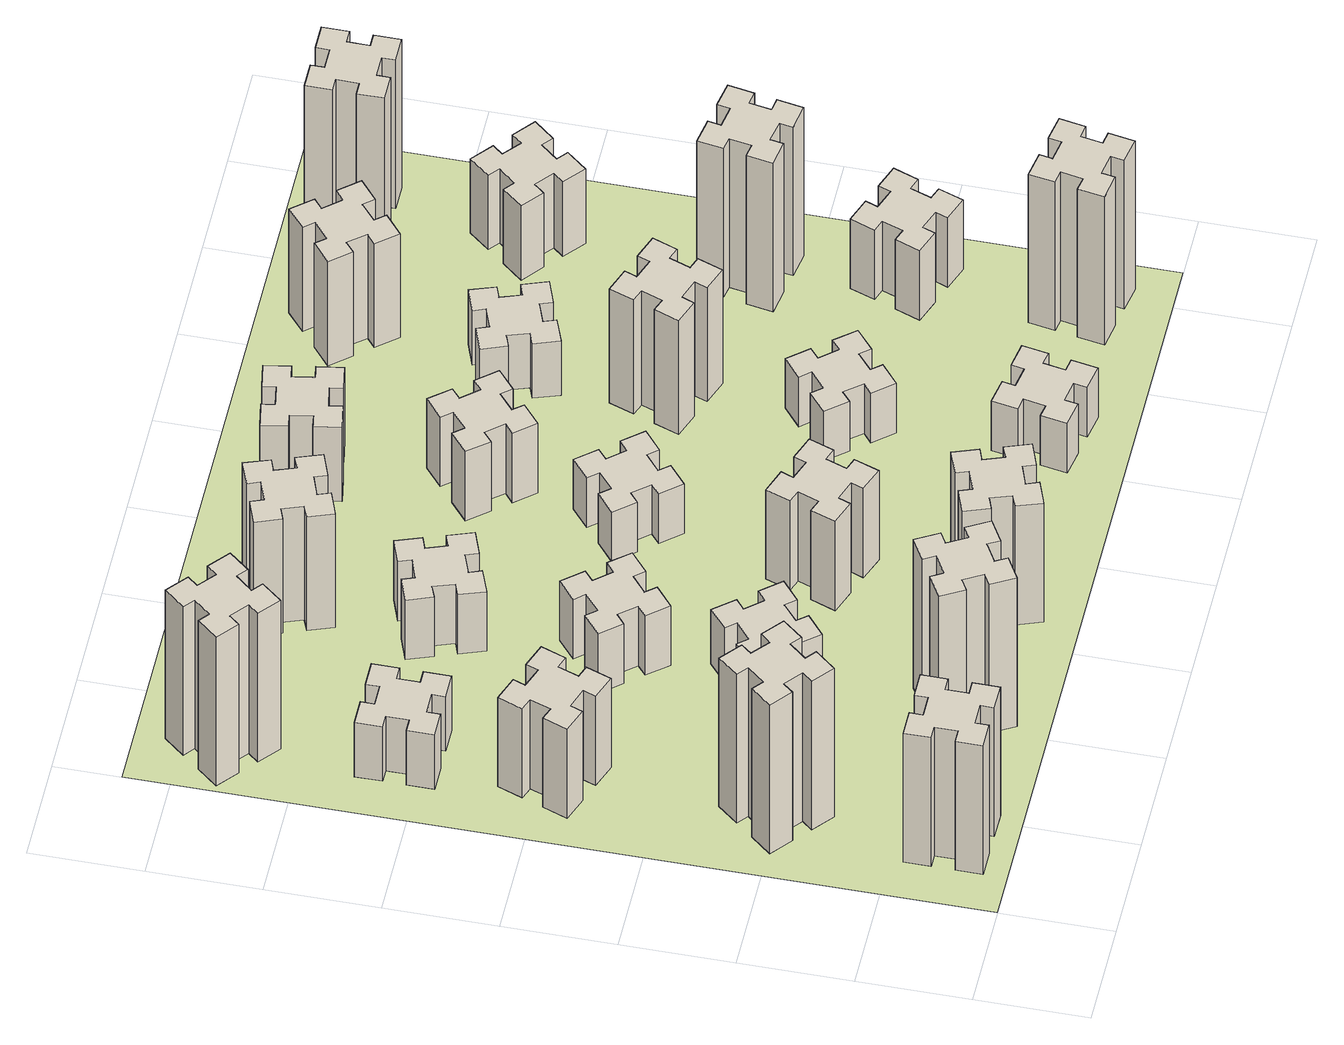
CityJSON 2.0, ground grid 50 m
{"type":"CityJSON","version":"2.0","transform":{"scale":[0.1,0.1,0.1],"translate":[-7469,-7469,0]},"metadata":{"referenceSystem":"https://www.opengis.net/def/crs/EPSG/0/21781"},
"CityObjects":{
"building1":{"type":"Building","attributes":{"class":"1000","function":"1000","usage":"1000","yearOfConstruction":2016,"roofType":"1000","measuredHeight":78,"storeysAboveGround":30,"storeysBelowGround":0},"geometry":[{"type":"Solid","lod":"1","boundaries":[[[[0,1,2,3,4,5,6,7,8,9,10,11,12,13,14,15,16,17,18,19]],[[17,16,20,21]],[[16,15,22,20]],[[15,14,23,22]],[[14,13,24,23]],[[13,12,25,24]],[[12,11,26,25]],[[11,10,27,26]],[[10,9,28,27]],[[9,8,29,28]],[[8,7,30,29]],[[7,6,31,30]],[[6,5,32,31]],[[5,4,33,32]],[[4,3,34,33]],[[3,2,35,34]],[[2,1,36,35]],[[1,0,37,36]],[[0,19,38,37]],[[19,18,39,38]],[[18,17,21,39]],[[24,25,26,27,28,29,30,31,32,33,34,35,36,37,38,39,21,20,22,23]]]]}]},
"building2":{"type":"Building","attributes":{"class":"1000","function":"1000","usage":"1000","yearOfConstruction":2016,"roofType":"1000","measuredHeight":90,"storeysAboveGround":30,"storeysBelowGround":0},"geometry":[{"type":"Solid","lod":"1","boundaries":[[[[40,41,42,43,44,45,46,47,48,49,50,51,52,53,54,55,56,57,58,59]],[[57,56,60,61]],[[56,55,62,60]],[[55,54,63,62]],[[54,53,64,63]],[[53,52,65,64]],[[52,51,66,65]],[[51,50,67,66]],[[50,49,68,67]],[[49,48,69,68]],[[48,47,70,69]],[[47,46,71,70]],[[46,45,72,71]],[[45,44,73,72]],[[44,43,74,73]],[[43,42,75,74]],[[42,41,76,75]],[[41,40,77,76]],[[40,59,78,77]],[[59,58,79,78]],[[58,57,61,79]],[[64,65,66,67,68,69,70,71,72,73,74,75,76,77,78,79,61,60,62,63]]]]}]},
"building3":{"type":"Building","attributes":{"class":"1000","function":"1000","usage":"1000","yearOfConstruction":2016,"roofType":"1000","measuredHeight":54,"storeysAboveGround":30,"storeysBelowGround":0},"geometry":[{"type":"Solid","lod":"1","boundaries":[[[[80,81,82,83,84,85,86,87,88,89,90,91,92,93,94,95,96,97,98,99]],[[97,96,100,101]],[[96,95,102,100]],[[95,94,103,102]],[[94,93,104,103]],[[93,92,105,104]],[[92,91,106,105]],[[91,90,107,106]],[[90,89,108,107]],[[89,88,109,108]],[[88,87,110,109]],[[87,86,111,110]],[[86,85,112,111]],[[85,84,113,112]],[[84,83,114,113]],[[83,82,115,114]],[[82,81,116,115]],[[81,80,117,116]],[[80,99,118,117]],[[99,98,119,118]],[[98,97,101,119]],[[104,105,106,107,108,109,110,111,112,113,114,115,116,117,118,119,101,100,102,103]]]]}]},
"building4":{"type":"Building","attributes":{"class":"1000","function":"1000","usage":"1000","yearOfConstruction":2016,"roofType":"1000","measuredHeight":33,"storeysAboveGround":30,"storeysBelowGround":0},"geometry":[{"type":"Solid","lod":"1","boundaries":[[[[120,121,122,123,124,125,126,127,128,129,130,131,132,133,134,135,136,137,138,139]],[[137,136,140,141]],[[136,135,142,140]],[[135,134,143,142]],[[134,133,144,143]],[[133,132,145,144]],[[132,131,146,145]],[[131,130,147,146]],[[130,129,148,147]],[[129,128,149,148]],[[128,127,150,149]],[[127,126,151,150]],[[126,125,152,151]],[[125,124,153,152]],[[124,123,154,153]],[[123,122,155,154]],[[122,121,156,155]],[[121,120,157,156]],[[120,139,158,157]],[[139,138,159,158]],[[138,137,141,159]],[[144,145,146,147,148,149,150,151,152,153,154,155,156,157,158,159,141,140,142,143]]]]}]},
"building5":{"type":"Building","attributes":{"class":"1000","function":"1000","usage":"1000","yearOfConstruction":2016,"roofType":"1000","measuredHeight":90,"storeysAboveGround":30,"storeysBelowGround":0},"geometry":[{"type":"Solid","lod":"1","boundaries":[[[[160,161,162,163,164,165,166,167,168,169,170,171,172,173,174,175,176,177,178,179]],[[177,176,180,181]],[[176,175,182,180]],[[175,174,183,182]],[[174,173,184,183]],[[173,172,185,184]],[[172,171,186,185]],[[171,170,187,186]],[[170,169,188,187]],[[169,168,189,188]],[[168,167,190,189]],[[167,166,191,190]],[[166,165,192,191]],[[165,164,193,192]],[[164,163,194,193]],[[163,162,195,194]],[[162,161,196,195]],[[161,160,197,196]],[[160,179,198,197]],[[179,178,199,198]],[[178,177,181,199]],[[184,185,186,187,188,189,190,191,192,193,194,195,196,197,198,199,181,180,182,183]]]]}]},
"building6":{"type":"Building","attributes":{"class":"1000","function":"1000","usage":"1000","yearOfConstruction":2016,"roofType":"1000","measuredHeight":90,"storeysAboveGround":30,"storeysBelowGround":0},"geometry":[{"type":"Solid","lod":"1","boundaries":[[[[200,201,202,203,204,205,206,207,208,209,210,211,212,213,214,215,216,217,218,219]],[[217,216,220,221]],[[216,215,222,220]],[[215,214,223,222]],[[214,213,224,223]],[[213,212,225,224]],[[212,211,226,225]],[[211,210,227,226]],[[210,209,228,227]],[[209,208,229,228]],[[208,207,230,229]],[[207,206,231,230]],[[206,205,232,231]],[[205,204,233,232]],[[204,203,234,233]],[[203,202,235,234]],[[202,201,236,235]],[[201,200,237,236]],[[200,219,238,237]],[[219,218,239,238]],[[218,217,221,239]],[[224,225,226,227,228,229,230,231,232,233,234,235,236,237,238,239,221,220,222,223]]]]}]},
"building7":{"type":"Building","attributes":{"class":"1000","function":"1000","usage":"1000","yearOfConstruction":2016,"roofType":"1000","measuredHeight":33,"storeysAboveGround":30,"storeysBelowGround":0},"geometry":[{"type":"Solid","lod":"1","boundaries":[[[[240,241,242,243,244,245,246,247,248,249,250,251,252,253,254,255,256,257,258,259]],[[257,256,260,261]],[[256,255,262,260]],[[255,254,263,262]],[[254,253,264,263]],[[253,252,265,264]],[[252,251,266,265]],[[251,250,267,266]],[[250,249,268,267]],[[249,248,269,268]],[[248,247,270,269]],[[247,246,271,270]],[[246,245,272,271]],[[245,244,273,272]],[[244,243,274,273]],[[243,242,275,274]],[[242,241,276,275]],[[241,240,277,276]],[[240,259,278,277]],[[259,258,279,278]],[[258,257,261,279]],[[264,265,266,267,268,269,270,271,272,273,274,275,276,277,278,279,261,260,262,263]]]]}]},
"building8":{"type":"Building","attributes":{"class":"1000","function":"1000","usage":"1000","yearOfConstruction":2016,"roofType":"1000","measuredHeight":36,"storeysAboveGround":30,"storeysBelowGround":0},"geometry":[{"type":"Solid","lod":"1","boundaries":[[[[280,281,282,283,284,285,286,287,288,289,290,291,292,293,294,295,296,297,298,299]],[[297,296,300,301]],[[296,295,302,300]],[[295,294,303,302]],[[294,293,304,303]],[[293,292,305,304]],[[292,291,306,305]],[[291,290,307,306]],[[290,289,308,307]],[[289,288,309,308]],[[288,287,310,309]],[[287,286,311,310]],[[286,285,312,311]],[[285,284,313,312]],[[284,283,314,313]],[[283,282,315,314]],[[282,281,316,315]],[[281,280,317,316]],[[280,299,318,317]],[[299,298,319,318]],[[298,297,301,319]],[[304,305,306,307,308,309,310,311,312,313,314,315,316,317,318,319,301,300,302,303]]]]}]},
"building9":{"type":"Building","attributes":{"class":"1000","function":"1000","usage":"1000","yearOfConstruction":2016,"roofType":"1000","measuredHeight":72,"storeysAboveGround":30,"storeysBelowGround":0},"geometry":[{"type":"Solid","lod":"1","boundaries":[[[[320,321,322,323,324,325,326,327,328,329,330,331,332,333,334,335,336,337,338,339]],[[337,336,340,341]],[[336,335,342,340]],[[335,334,343,342]],[[334,333,344,343]],[[333,332,345,344]],[[332,331,346,345]],[[331,330,347,346]],[[330,329,348,347]],[[329,328,349,348]],[[328,327,350,349]],[[327,326,351,350]],[[326,325,352,351]],[[325,324,353,352]],[[324,323,354,353]],[[323,322,355,354]],[[322,321,356,355]],[[321,320,357,356]],[[320,339,358,357]],[[339,338,359,358]],[[338,337,341,359]],[[344,345,346,347,348,349,350,351,352,353,354,355,356,357,358,359,341,340,342,343]]]]}]},
"building10":{"type":"Building","attributes":{"class":"1000","function":"1000","usage":"1000","yearOfConstruction":2016,"roofType":"1000","measuredHeight":36,"storeysAboveGround":30,"storeysBelowGround":0},"geometry":[{"type":"Solid","lod":"1","boundaries":[[[[360,361,362,363,364,365,366,367,368,369,370,371,372,373,374,375,376,377,378,379]],[[377,376,380,381]],[[376,375,382,380]],[[375,374,383,382]],[[374,373,384,383]],[[373,372,385,384]],[[372,371,386,385]],[[371,370,387,386]],[[370,369,388,387]],[[369,368,389,388]],[[368,367,390,389]],[[367,366,391,390]],[[366,365,392,391]],[[365,364,393,392]],[[364,363,394,393]],[[363,362,395,394]],[[362,361,396,395]],[[361,360,397,396]],[[360,379,398,397]],[[379,378,399,398]],[[378,377,381,399]],[[384,385,386,387,388,389,390,391,392,393,394,395,396,397,398,399,381,380,382,383]]]]}]},
"building11":{"type":"Building","attributes":{"class":"1000","function":"1000","usage":"1000","yearOfConstruction":2016,"roofType":"1000","measuredHeight":69,"storeysAboveGround":30,"storeysBelowGround":0},"geometry":[{"type":"Solid","lod":"1","boundaries":[[[[400,401,402,403,404,405,406,407,408,409,410,411,412,413,414,415,416,417,418,419]],[[417,416,420,421]],[[416,415,422,420]],[[415,414,423,422]],[[414,413,424,423]],[[413,412,425,424]],[[412,411,426,425]],[[411,410,427,426]],[[410,409,428,427]],[[409,408,429,428]],[[408,407,430,429]],[[407,406,431,430]],[[406,405,432,431]],[[405,404,433,432]],[[404,403,434,433]],[[403,402,435,434]],[[402,401,436,435]],[[401,400,437,436]],[[400,419,438,437]],[[419,418,439,438]],[[418,417,421,439]],[[424,425,426,427,428,429,430,431,432,433,434,435,436,437,438,439,421,420,422,423]]]]}]},
"building12":{"type":"Building","attributes":{"class":"1000","function":"1000","usage":"1000","yearOfConstruction":2016,"roofType":"1000","measuredHeight":54,"storeysAboveGround":30,"storeysBelowGround":0},"geometry":[{"type":"Solid","lod":"1","boundaries":[[[[440,441,442,443,444,445,446,447,448,449,450,451,452,453,454,455,456,457,458,459]],[[457,456,460,461]],[[456,455,462,460]],[[455,454,463,462]],[[454,453,464,463]],[[453,452,465,464]],[[452,451,466,465]],[[451,450,467,466]],[[450,449,468,467]],[[449,448,469,468]],[[448,447,470,469]],[[447,446,471,470]],[[446,445,472,471]],[[445,444,473,472]],[[444,443,474,473]],[[443,442,475,474]],[[442,441,476,475]],[[441,440,477,476]],[[440,459,478,477]],[[459,458,479,478]],[[458,457,461,479]],[[464,465,466,467,468,469,470,471,472,473,474,475,476,477,478,479,461,460,462,463]]]]}]},
"building13":{"type":"Building","attributes":{"class":"1000","function":"1000","usage":"1000","yearOfConstruction":2016,"roofType":"1000","measuredHeight":30,"storeysAboveGround":30,"storeysBelowGround":0},"geometry":[{"type":"Solid","lod":"1","boundaries":[[[[480,481,482,483,484,485,486,487,488,489,490,491,492,493,494,495,496,497,498,499]],[[497,496,500,501]],[[496,495,502,500]],[[495,494,503,502]],[[494,493,504,503]],[[493,492,505,504]],[[492,491,506,505]],[[491,490,507,506]],[[490,489,508,507]],[[489,488,509,508]],[[488,487,510,509]],[[487,486,511,510]],[[486,485,512,511]],[[485,484,513,512]],[[484,483,514,513]],[[483,482,515,514]],[[482,481,516,515]],[[481,480,517,516]],[[480,499,518,517]],[[499,498,519,518]],[[498,497,501,519]],[[504,505,506,507,508,509,510,511,512,513,514,515,516,517,518,519,501,500,502,503]]]]}]},
"building14":{"type":"Building","attributes":{"class":"1000","function":"1000","usage":"1000","yearOfConstruction":2016,"roofType":"1000","measuredHeight":42,"storeysAboveGround":30,"storeysBelowGround":0},"geometry":[{"type":"Solid","lod":"1","boundaries":[[[[520,521,522,523,524,525,526,527,528,529,530,531,532,533,534,535,536,537,538,539]],[[537,536,540,541]],[[536,535,542,540]],[[535,534,543,542]],[[534,533,544,543]],[[533,532,545,544]],[[532,531,546,545]],[[531,530,547,546]],[[530,529,548,547]],[[529,528,549,548]],[[528,527,550,549]],[[527,526,551,550]],[[526,525,552,551]],[[525,524,553,552]],[[524,523,554,553]],[[523,522,555,554]],[[522,521,556,555]],[[521,520,557,556]],[[520,539,558,557]],[[539,538,559,558]],[[538,537,541,559]],[[544,545,546,547,548,549,550,551,552,553,554,555,556,557,558,559,541,540,542,543]]]]}]},
"building15":{"type":"Building","attributes":{"class":"1000","function":"1000","usage":"1000","yearOfConstruction":2016,"roofType":"1000","measuredHeight":30,"storeysAboveGround":30,"storeysBelowGround":0},"geometry":[{"type":"Solid","lod":"1","boundaries":[[[[560,561,562,563,564,565,566,567,568,569,570,571,572,573,574,575,576,577,578,579]],[[577,576,580,581]],[[576,575,582,580]],[[575,574,583,582]],[[574,573,584,583]],[[573,572,585,584]],[[572,571,586,585]],[[571,570,587,586]],[[570,569,588,587]],[[569,568,589,588]],[[568,567,590,589]],[[567,566,591,590]],[[566,565,592,591]],[[565,564,593,592]],[[564,563,594,593]],[[563,562,595,594]],[[562,561,596,595]],[[561,560,597,596]],[[560,579,598,597]],[[579,578,599,598]],[[578,577,581,599]],[[584,585,586,587,588,589,590,591,592,593,594,595,596,597,598,599,581,580,582,583]]]]}]},
"building16":{"type":"Building","attributes":{"class":"1000","function":"1000","usage":"1000","yearOfConstruction":2016,"roofType":"1000","measuredHeight":45,"storeysAboveGround":30,"storeysBelowGround":0},"geometry":[{"type":"Solid","lod":"1","boundaries":[[[[600,601,602,603,604,605,606,607,608,609,610,611,612,613,614,615,616,617,618,619]],[[617,616,620,621]],[[616,615,622,620]],[[615,614,623,622]],[[614,613,624,623]],[[613,612,625,624]],[[612,611,626,625]],[[611,610,627,626]],[[610,609,628,627]],[[609,608,629,628]],[[608,607,630,629]],[[607,606,631,630]],[[606,605,632,631]],[[605,604,633,632]],[[604,603,634,633]],[[603,602,635,634]],[[602,601,636,635]],[[601,600,637,636]],[[600,619,638,637]],[[619,618,639,638]],[[618,617,621,639]],[[624,625,626,627,628,629,630,631,632,633,634,635,636,637,638,639,621,620,622,623]]]]}]},
"building17":{"type":"Building","attributes":{"class":"1000","function":"1000","usage":"1000","yearOfConstruction":2016,"roofType":"1000","measuredHeight":30,"storeysAboveGround":30,"storeysBelowGround":0},"geometry":[{"type":"Solid","lod":"1","boundaries":[[[[640,641,642,643,644,645,646,647,648,649,650,651,652,653,654,655,656,657,658,659]],[[657,656,660,661]],[[656,655,662,660]],[[655,654,663,662]],[[654,653,664,663]],[[653,652,665,664]],[[652,651,666,665]],[[651,650,667,666]],[[650,649,668,667]],[[649,648,669,668]],[[648,647,670,669]],[[647,646,671,670]],[[646,645,672,671]],[[645,644,673,672]],[[644,643,674,673]],[[643,642,675,674]],[[642,641,676,675]],[[641,640,677,676]],[[640,659,678,677]],[[659,658,679,678]],[[658,657,661,679]],[[664,665,666,667,668,669,670,671,672,673,674,675,676,677,678,679,661,660,662,663]]]]}]},
"building18":{"type":"Building","attributes":{"class":"1000","function":"1000","usage":"1000","yearOfConstruction":2016,"roofType":"1000","measuredHeight":69,"storeysAboveGround":30,"storeysBelowGround":0},"geometry":[{"type":"Solid","lod":"1","boundaries":[[[[680,681,682,683,684,685,686,687,688,689,690,691,692,693,694,695,696,697,698,699]],[[697,696,700,701]],[[696,695,702,700]],[[695,694,703,702]],[[694,693,704,703]],[[693,692,705,704]],[[692,691,706,705]],[[691,690,707,706]],[[690,689,708,707]],[[689,688,709,708]],[[688,687,710,709]],[[687,686,711,710]],[[686,685,712,711]],[[685,684,713,712]],[[684,683,714,713]],[[683,682,715,714]],[[682,681,716,715]],[[681,680,717,716]],[[680,699,718,717]],[[699,698,719,718]],[[698,697,701,719]],[[704,705,706,707,708,709,710,711,712,713,714,715,716,717,718,719,701,700,702,703]]]]}]},
"building19":{"type":"Building","attributes":{"class":"1000","function":"1000","usage":"1000","yearOfConstruction":2016,"roofType":"1000","measuredHeight":33,"storeysAboveGround":30,"storeysBelowGround":0},"geometry":[{"type":"Solid","lod":"1","boundaries":[[[[720,721,722,723,724,725,726,727,728,729,730,731,732,733,734,735,736,737,738,739]],[[737,736,740,741]],[[736,735,742,740]],[[735,734,743,742]],[[734,733,744,743]],[[733,732,745,744]],[[732,731,746,745]],[[731,730,747,746]],[[730,729,748,747]],[[729,728,749,748]],[[728,727,750,749]],[[727,726,751,750]],[[726,725,752,751]],[[725,724,753,752]],[[724,723,754,753]],[[723,722,755,754]],[[722,721,756,755]],[[721,720,757,756]],[[720,739,758,757]],[[739,738,759,758]],[[738,737,741,759]],[[744,745,746,747,748,749,750,751,752,753,754,755,756,757,758,759,741,740,742,743]]]]}]},
"building20":{"type":"Building","attributes":{"class":"1000","function":"1000","usage":"1000","yearOfConstruction":2016,"roofType":"1000","measuredHeight":90,"storeysAboveGround":30,"storeysBelowGround":0},"geometry":[{"type":"Solid","lod":"1","boundaries":[[[[760,761,762,763,764,765,766,767,768,769,770,771,772,773,774,775,776,777,778,779]],[[777,776,780,781]],[[776,775,782,780]],[[775,774,783,782]],[[774,773,784,783]],[[773,772,785,784]],[[772,771,786,785]],[[771,770,787,786]],[[770,769,788,787]],[[769,768,789,788]],[[768,767,790,789]],[[767,766,791,790]],[[766,765,792,791]],[[765,764,793,792]],[[764,763,794,793]],[[763,762,795,794]],[[762,761,796,795]],[[761,760,797,796]],[[760,779,798,797]],[[779,778,799,798]],[[778,777,781,799]],[[784,785,786,787,788,789,790,791,792,793,794,795,796,797,798,799,781,780,782,783]]]]}]},
"building21":{"type":"Building","attributes":{"class":"1000","function":"1000","usage":"1000","yearOfConstruction":2016,"roofType":"1000","measuredHeight":63,"storeysAboveGround":30,"storeysBelowGround":0},"geometry":[{"type":"Solid","lod":"1","boundaries":[[[[800,801,802,803,804,805,806,807,808,809,810,811,812,813,814,815,816,817,818,819]],[[817,816,820,821]],[[816,815,822,820]],[[815,814,823,822]],[[814,813,824,823]],[[813,812,825,824]],[[812,811,826,825]],[[811,810,827,826]],[[810,809,828,827]],[[809,808,829,828]],[[808,807,830,829]],[[807,806,831,830]],[[806,805,832,831]],[[805,804,833,832]],[[804,803,834,833]],[[803,802,835,834]],[[802,801,836,835]],[[801,800,837,836]],[[800,819,838,837]],[[819,818,839,838]],[[818,817,821,839]],[[824,825,826,827,828,829,830,831,832,833,834,835,836,837,838,839,821,820,822,823]]]]}]},
"building22":{"type":"Building","attributes":{"class":"1000","function":"1000","usage":"1000","yearOfConstruction":2016,"roofType":"1000","measuredHeight":42,"storeysAboveGround":30,"storeysBelowGround":0},"geometry":[{"type":"Solid","lod":"1","boundaries":[[[[840,841,842,843,844,845,846,847,848,849,850,851,852,853,854,855,856,857,858,859]],[[857,856,860,861]],[[856,855,862,860]],[[855,854,863,862]],[[854,853,864,863]],[[853,852,865,864]],[[852,851,866,865]],[[851,850,867,866]],[[850,849,868,867]],[[849,848,869,868]],[[848,847,870,869]],[[847,846,871,870]],[[846,845,872,871]],[[845,844,873,872]],[[844,843,874,873]],[[843,842,875,874]],[[842,841,876,875]],[[841,840,877,876]],[[840,859,878,877]],[[859,858,879,878]],[[858,857,861,879]],[[864,865,866,867,868,869,870,871,872,873,874,875,876,877,878,879,861,860,862,863]]]]}]},
"building23":{"type":"Building","attributes":{"class":"1000","function":"1000","usage":"1000","yearOfConstruction":2016,"roofType":"1000","measuredHeight":90,"storeysAboveGround":30,"storeysBelowGround":0},"geometry":[{"type":"Solid","lod":"1","boundaries":[[[[880,881,882,883,884,885,886,887,888,889,890,891,892,893,894,895,896,897,898,899]],[[897,896,900,901]],[[896,895,902,900]],[[895,894,903,902]],[[894,893,904,903]],[[893,892,905,904]],[[892,891,906,905]],[[891,890,907,906]],[[890,889,908,907]],[[889,888,909,908]],[[888,887,910,909]],[[887,886,911,910]],[[886,885,912,911]],[[885,884,913,912]],[[884,883,914,913]],[[883,882,915,914]],[[882,881,916,915]],[[881,880,917,916]],[[880,899,918,917]],[[899,898,919,918]],[[898,897,901,919]],[[904,905,906,907,908,909,910,911,912,913,914,915,916,917,918,919,901,900,902,903]]]]}]},
"building24":{"type":"Building","attributes":{"class":"1000","function":"1000","usage":"1000","yearOfConstruction":2016,"roofType":"1000","measuredHeight":45,"storeysAboveGround":30,"storeysBelowGround":0},"geometry":[{"type":"Solid","lod":"1","boundaries":[[[[920,921,922,923,924,925,926,927,928,929,930,931,932,933,934,935,936,937,938,939]],[[937,936,940,941]],[[936,935,942,940]],[[935,934,943,942]],[[934,933,944,943]],[[933,932,945,944]],[[932,931,946,945]],[[931,930,947,946]],[[930,929,948,947]],[[929,928,949,948]],[[928,927,950,949]],[[927,926,951,950]],[[926,925,952,951]],[[925,924,953,952]],[[924,923,954,953]],[[923,922,955,954]],[[922,921,956,955]],[[921,920,957,956]],[[920,939,958,957]],[[939,938,959,958]],[[938,937,941,959]],[[944,945,946,947,948,949,950,951,952,953,954,955,956,957,958,959,941,940,942,943]]]]}]},
"building25":{"type":"Building","attributes":{"class":"1000","function":"1000","usage":"1000","yearOfConstruction":2016,"roofType":"1000","measuredHeight":90,"storeysAboveGround":30,"storeysBelowGround":0},"geometry":[{"type":"Solid","lod":"1","boundaries":[[[[960,961,962,963,964,965,966,967,968,969,970,971,972,973,974,975,976,977,978,979]],[[977,976,980,981]],[[976,975,982,980]],[[975,974,983,982]],[[974,973,984,983]],[[973,972,985,984]],[[972,971,986,985]],[[971,970,987,986]],[[970,969,988,987]],[[969,968,989,988]],[[968,967,990,989]],[[967,966,991,990]],[[966,965,992,991]],[[965,964,993,992]],[[964,963,994,993]],[[963,962,995,994]],[[962,961,996,995]],[[961,960,997,996]],[[960,979,998,997]],[[979,978,999,998]],[[978,977,981,999]],[[984,985,986,987,988,989,990,991,992,993,994,995,996,997,998,999,981,980,982,983]]]]}]},
"landuse1":{"type":"LandUse","attributes":{"name":"plot1","function":"1010"},"geometry":[{"type":"MultiSurface","lod":"1","boundaries":[[[1000,1001,1002,1003]]]}]}
},
"vertices":[
[265,325,0],[265,225,0],[205,225,0],[205,105,0],[325,105,0],[325,165,0],[425,165,0],[425,105,0],[545,105,0],[545,225,0],[485,225,0],[485,325,0],[545,325,0],[545,445,0],[425,445,0],[425,385,0],[325,385,0],[325,445,0],[205,445,0],[205,325,0],[325,385,780],[325,445,780],[425,385,780],[425,445,780],[545,445,780],[545,325,780],[485,325,780],[485,225,780],[545,225,780],[545,105,780],[425,105,780],[425,165,780],[325,165,780],[325,105,780],[205,105,780],[205,225,780],[265,225,780],[265,325,780],[205,325,780],[205,445,780],
[484,1067,0],[408,1132,0],[446,1178,0],[354,1255,0],[277,1163,0],[323,1124,0],[259,1048,0],[213,1086,0],[136,994,0],[228,917,0],[266,963,0],[343,899,0],[304,853,0],[396,776,0],[473,868,0],[427,906,0],[492,983,0],[538,944,0],[615,1036,0],[523,1113,0],[492,983,900],[538,944,900],[427,906,900],[473,868,900],[396,776,900],[304,853,900],[343,899,900],[266,963,900],[228,917,900],[136,994,900],[213,1086,900],[259,1048,900],[323,1124,900],[277,1163,900],[354,1255,900],[446,1178,900],[408,1132,900],[484,1067,900],[523,1113,900],[615,1036,900],
[291,1869,0],[385,1835,0],[364,1779,0],[477,1737,0],[518,1850,0],[462,1871,0],[496,1965,0],[552,1944,0],[593,2057,0],[480,2098,0],[460,2042,0],[366,2076,0],[387,2132,0],[274,2173,0],[233,2060,0],[289,2040,0],[255,1946,0],[199,1967,0],[157,1854,0],[270,1813,0],[255,1946,540],[199,1967,540],[289,2040,540],[233,2060,540],[274,2173,540],[387,2132,540],[366,2076,540],[460,2042,540],[480,2098,540],[593,2057,540],[552,1944,540],[496,1965,540],[462,1871,540],[518,1850,540],[477,1737,540],[364,1779,540],[385,1835,540],[291,1869,540],[270,1813,540],[157,1854,540],
[485,2545,0],[485,2645,0],[545,2645,0],[545,2765,0],[425,2765,0],[425,2705,0],[325,2705,0],[325,2765,0],[205,2765,0],[205,2645,0],[265,2645,0],[265,2545,0],[205,2545,0],[205,2425,0],[325,2425,0],[325,2485,0],[425,2485,0],[425,2425,0],[545,2425,0],[545,2545,0],[425,2485,330],[425,2425,330],[325,2485,330],[325,2425,330],[205,2425,330],[205,2545,330],[265,2545,330],[265,2645,330],[205,2645,330],[205,2765,330],[325,2765,330],[325,2705,330],[425,2705,330],[425,2765,330],[545,2765,330],[545,2645,330],[485,2645,330],[485,2545,330],[545,2545,330],[545,2425,330],
[1127,255,0],[1214,305,0],[1244,253,0],[1348,313,0],[1288,417,0],[1236,387,0],[1186,474,0],[1238,504,0],[1178,608,0],[1074,548,0],[1104,496,0],[1017,446,0],[987,498,0],[883,438,0],[943,334,0],[995,364,0],[1045,277,0],[993,247,0],[1053,143,0],[1157,203,0],[1045,277,900],[993,247,900],[995,364,900],[943,334,900],[883,438,900],[987,498,900],[1017,446,900],[1104,496,900],[1074,548,900],[1178,608,900],[1238,504,900],[1186,474,900],[1236,387,900],[1288,417,900],[1348,313,900],[1244,253,900],[1214,305,900],[1127,255,900],[1157,203,900],[1053,143,900],
[384,3387,0],[308,3452,0],[346,3498,0],[254,3575,0],[177,3483,0],[223,3444,0],[159,3368,0],[113,3406,0],[36,3314,0],[128,3237,0],[166,3283,0],[243,3219,0],[204,3173,0],[296,3096,0],[373,3188,0],[327,3226,0],[392,3303,0],[438,3264,0],[515,3356,0],[423,3433,0],[392,3303,900],[438,3264,900],[327,3226,900],[373,3188,900],[296,3096,900],[204,3173,900],[243,3219,900],[166,3283,900],[128,3237,900],[36,3314,900],[113,3406,900],[159,3368,900],[223,3444,900],[177,3483,900],[254,3575,900],[346,3498,900],[308,3452,900],[384,3387,900],[423,3433,900],[515,3356,900],
[1083,1332,0],[1006,1267,0],[968,1313,0],[876,1236,0],[953,1144,0],[999,1183,0],[1063,1106,0],[1017,1068,0],[1094,976,0],[1186,1053,0],[1148,1099,0],[1224,1163,0],[1263,1117,0],[1355,1194,0],[1278,1286,0],[1232,1248,0],[1167,1324,0],[1213,1363,0],[1136,1455,0],[1044,1378,0],[1167,1324,330],[1213,1363,330],[1232,1248,330],[1278,1286,330],[1355,1194,330],[1263,1117,330],[1224,1163,330],[1148,1099,330],[1186,1053,330],[1094,976,330],[1017,1068,330],[1063,1106,330],[999,1183,330],[953,1144,330],[876,1236,330],[968,1313,330],[1006,1267,330],[1083,1332,330],[1044,1378,330],[1136,1455,330],
[1083,1972,0],[1006,1907,0],[968,1953,0],[876,1876,0],[953,1784,0],[999,1823,0],[1063,1746,0],[1017,1708,0],[1094,1616,0],[1186,1693,0],[1148,1739,0],[1224,1803,0],[1263,1757,0],[1355,1834,0],[1278,1926,0],[1232,1888,0],[1167,1964,0],[1213,2003,0],[1136,2095,0],[1044,2018,0],[1167,1964,360],[1213,2003,360],[1232,1888,360],[1278,1926,360],[1355,1834,360],[1263,1757,360],[1224,1803,360],[1148,1739,360],[1186,1693,360],[1094,1616,360],[1017,1708,360],[1063,1746,360],[999,1823,360],[953,1784,360],[876,1876,360],[968,1953,360],[1006,1907,360],[1083,1972,360],[1044,2018,360],[1136,2095,360],
[1765,496,0],[1671,462,0],[1650,518,0],[1537,477,0],[1579,364,0],[1635,385,0],[1669,291,0],[1613,270,0],[1654,157,0],[1767,199,0],[1746,255,0],[1840,289,0],[1860,233,0],[1973,274,0],[1932,387,0],[1876,366,0],[1842,460,0],[1898,480,0],[1857,593,0],[1744,552,0],[1842,460,720],[1898,480,720],[1876,366,720],[1932,387,720],[1973,274,720],[1860,233,720],[1840,289,720],[1746,255,720],[1767,199,720],[1654,157,720],[1613,270,720],[1669,291,720],[1635,385,720],[1579,364,720],[1537,477,720],[1650,518,720],[1671,462,720],[1765,496,720],[1744,552,720],[1857,593,720],
[1106,2475,0],[1200,2509,0],[1220,2453,0],[1333,2494,0],[1292,2607,0],[1236,2586,0],[1202,2680,0],[1258,2700,0],[1217,2813,0],[1104,2772,0],[1125,2716,0],[1031,2682,0],[1010,2738,0],[897,2697,0],[939,2584,0],[995,2605,0],[1029,2511,0],[973,2490,0],[1014,2377,0],[1127,2419,0],[1029,2511,360],[973,2490,360],[995,2605,360],[939,2584,360],[897,2697,360],[1010,2738,360],[1031,2682,360],[1125,2716,360],[1104,2772,360],[1217,2813,360],[1258,2700,360],[1202,2680,360],[1236,2586,360],[1292,2607,360],[1333,2494,360],[1220,2453,360],[1200,2509,360],[1106,2475,360],[1127,2419,360],[1014,2377,360],
[1125,3356,0],[1031,3322,0],[1010,3378,0],[897,3337,0],[939,3224,0],[995,3245,0],[1029,3151,0],[973,3130,0],[1014,3017,0],[1127,3059,0],[1106,3115,0],[1200,3149,0],[1220,3093,0],[1333,3134,0],[1292,3247,0],[1236,3226,0],[1202,3320,0],[1258,3340,0],[1217,3453,0],[1104,3412,0],[1202,3320,690],[1258,3340,690],[1236,3226,690],[1292,3247,690],[1333,3134,690],[1220,3093,690],[1200,3149,690],[1106,3115,690],[1127,3059,690],[1014,3017,690],[973,3130,690],[1029,3151,690],[995,3245,690],[939,3224,690],[897,3337,690],[1010,3378,690],[1031,3322,690],[1125,3356,690],[1104,3412,690],[1217,3453,690],
[1669,1200,0],[1635,1106,0],[1579,1127,0],[1537,1014,0],[1650,973,0],[1671,1029,0],[1765,995,0],[1744,939,0],[1857,897,0],[1898,1010,0],[1842,1031,0],[1876,1125,0],[1932,1104,0],[1973,1217,0],[1860,1258,0],[1840,1202,0],[1746,1236,0],[1767,1292,0],[1654,1333,0],[1613,1220,0],[1746,1236,540],[1767,1292,540],[1840,1202,540],[1860,1258,540],[1973,1217,540],[1932,1104,540],[1876,1125,540],[1842,1031,540],[1898,1010,540],[1857,897,540],[1744,939,540],[1765,995,540],[1671,1029,540],[1650,973,540],[1537,1014,540],[1579,1127,540],[1635,1106,540],[1669,1200,540],[1613,1220,540],[1654,1333,540],
[1972,1988,0],[1907,2064,0],[1953,2103,0],[1876,2195,0],[1784,2118,0],[1823,2072,0],[1746,2007,0],[1708,2053,0],[1616,1976,0],[1693,1884,0],[1739,1923,0],[1803,1846,0],[1757,1808,0],[1834,1716,0],[1926,1793,0],[1888,1839,0],[1964,1903,0],[2003,1857,0],[2095,1934,0],[2018,2026,0],[1964,1903,300],[2003,1857,300],[1888,1839,300],[1926,1793,300],[1834,1716,300],[1757,1808,300],[1803,1846,300],[1739,1923,300],[1693,1884,300],[1616,1976,300],[1708,2053,300],[1746,2007,300],[1823,2072,300],[1784,2118,300],[1876,2195,300],[1953,2103,300],[1907,2064,300],[1972,1988,300],[2018,2026,300],[2095,1934,300],
[1839,2563,0],[1903,2486,0],[1857,2448,0],[1934,2356,0],[2026,2433,0],[1988,2479,0],[2064,2543,0],[2103,2497,0],[2195,2574,0],[2118,2666,0],[2072,2628,0],[2007,2704,0],[2053,2743,0],[1976,2835,0],[1884,2758,0],[1923,2712,0],[1846,2647,0],[1808,2693,0],[1716,2616,0],[1793,2524,0],[1846,2647,420],[1808,2693,420],[1923,2712,420],[1884,2758,420],[1976,2835,420],[2053,2743,420],[2007,2704,420],[2072,2628,420],[2118,2666,420],[2195,2574,420],[2103,2497,420],[2064,2543,420],[1988,2479,420],[2026,2433,420],[1934,2356,420],[1857,2448,420],[1903,2486,420],[1839,2563,420],[1793,2524,420],[1716,2616,420],
[2596,444,0],[2578,345,0],[2519,356,0],[2498,237,0],[2617,217,0],[2627,276,0],[2725,258,0],[2715,199,0],[2833,178,0],[2854,297,0],[2795,307,0],[2812,405,0],[2871,395,0],[2892,513,0],[2774,534,0],[2764,475,0],[2665,492,0],[2676,551,0],[2557,572,0],[2537,454,0],[2665,492,300],[2676,551,300],[2764,475,300],[2774,534,300],[2892,513,300],[2871,395,300],[2812,405,300],[2795,307,300],[2854,297,300],[2833,178,300],[2715,199,300],[2725,258,300],[2627,276,300],[2617,217,300],[2498,237,300],[2519,356,300],[2578,345,300],[2596,444,300],[2537,454,300],[2557,572,300],
[1738,3365,0],[1756,3267,0],[1697,3257,0],[1717,3138,0],[1836,3159,0],[1825,3218,0],[1924,3236,0],[1934,3177,0],[2052,3197,0],[2031,3316,0],[1972,3305,0],[1955,3404,0],[2014,3414,0],[1993,3532,0],[1875,3511,0],[1885,3452,0],[1787,3435,0],[1777,3494,0],[1658,3473,0],[1679,3355,0],[1787,3435,450],[1777,3494,450],[1885,3452,450],[1875,3511,450],[1993,3532,450],[2014,3414,450],[1955,3404,450],[1972,3305,450],[2031,3316,450],[2052,3197,450],[1934,3177,450],[1924,3236,450],[1825,3218,450],[1836,3159,450],[1717,3138,450],[1697,3257,450],[1756,3267,450],[1738,3365,450],[1679,3355,450],[1658,3473,450],
[2628,1099,0],[2704,1163,0],[2743,1117,0],[2835,1194,0],[2758,1286,0],[2712,1248,0],[2647,1324,0],[2693,1363,0],[2616,1455,0],[2524,1378,0],[2563,1332,0],[2486,1267,0],[2448,1313,0],[2356,1236,0],[2433,1144,0],[2479,1183,0],[2543,1106,0],[2497,1068,0],[2574,976,0],[2666,1053,0],[2543,1106,300],[2497,1068,300],[2479,1183,300],[2433,1144,300],[2356,1236,300],[2448,1313,300],[2486,1267,300],[2563,1332,300],[2524,1378,300],[2616,1455,300],[2693,1363,300],[2647,1324,300],[2712,1248,300],[2758,1286,300],[2835,1194,300],[2743,1117,300],[2704,1163,300],[2628,1099,300],[2666,1053,300],[2574,976,300],
[2682,1871,0],[2716,1965,0],[2772,1944,0],[2813,2057,0],[2700,2098,0],[2680,2042,0],[2586,2076,0],[2607,2132,0],[2494,2173,0],[2453,2060,0],[2509,2040,0],[2475,1946,0],[2419,1967,0],[2377,1854,0],[2490,1813,0],[2511,1869,0],[2605,1835,0],[2584,1779,0],[2697,1737,0],[2738,1850,0],[2605,1835,690],[2584,1779,690],[2511,1869,690],[2490,1813,690],[2377,1854,690],[2419,1967,690],[2475,1946,690],[2509,2040,690],[2453,2060,690],[2494,2173,690],[2607,2132,690],[2586,2076,690],[2680,2042,690],[2700,2098,690],[2813,2057,690],[2772,1944,690],[2716,1965,690],[2682,1871,690],[2738,1850,690],[2697,1737,690],
[2586,2475,0],[2680,2509,0],[2700,2453,0],[2813,2494,0],[2772,2607,0],[2716,2586,0],[2682,2680,0],[2738,2700,0],[2697,2813,0],[2584,2772,0],[2605,2716,0],[2511,2682,0],[2490,2738,0],[2377,2697,0],[2419,2584,0],[2475,2605,0],[2509,2511,0],[2453,2490,0],[2494,2377,0],[2607,2419,0],[2509,2511,330],[2453,2490,330],[2475,2605,330],[2419,2584,330],[2377,2697,330],[2490,2738,330],[2511,2682,330],[2605,2716,330],[2584,2772,330],[2697,2813,330],[2738,2700,330],[2682,2680,330],[2716,2586,330],[2772,2607,330],[2813,2494,330],[2700,2453,330],[2680,2509,330],[2586,2475,330],[2607,2419,330],[2494,2377,330],
[3504,475,0],[3405,492,0],[3416,551,0],[3297,572,0],[3277,454,0],[3336,444,0],[3318,345,0],[3259,356,0],[3238,237,0],[3357,217,0],[3367,276,0],[3465,258,0],[3455,199,0],[3573,178,0],[3594,297,0],[3535,307,0],[3552,405,0],[3611,395,0],[3632,513,0],[3514,534,0],[3552,405,900],[3611,395,900],[3535,307,900],[3594,297,900],[3573,178,900],[3455,199,900],[3465,258,900],[3367,276,900],[3357,217,900],[3238,237,900],[3259,356,900],[3318,345,900],[3336,444,900],[3277,454,900],[3297,572,900],[3416,551,900],[3405,492,900],[3504,475,900],[3514,534,900],[3632,513,900],
[2812,3368,0],[2747,3444,0],[2793,3483,0],[2716,3575,0],[2624,3498,0],[2663,3452,0],[2586,3387,0],[2548,3433,0],[2456,3356,0],[2533,3264,0],[2579,3303,0],[2643,3226,0],[2597,3188,0],[2674,3096,0],[2766,3173,0],[2728,3219,0],[2804,3283,0],[2843,3237,0],[2935,3314,0],[2858,3406,0],[2804,3283,630],[2843,3237,630],[2728,3219,630],[2766,3173,630],[2674,3096,630],[2597,3188,630],[2643,3226,630],[2579,3303,630],[2533,3264,630],[2456,3356,630],[2548,3433,630],[2586,3387,630],[2663,3452,630],[2624,3498,630],[2716,3575,630],[2793,3483,630],[2747,3444,630],[2812,3368,630],[2858,3406,630],[2935,3314,630],
[3351,1029,0],[3445,995,0],[3424,939,0],[3537,897,0],[3578,1010,0],[3522,1031,0],[3556,1125,0],[3612,1104,0],[3653,1217,0],[3540,1258,0],[3520,1202,0],[3426,1236,0],[3447,1292,0],[3334,1333,0],[3293,1220,0],[3349,1200,0],[3315,1106,0],[3259,1127,0],[3217,1014,0],[3330,973,0],[3315,1106,420],[3259,1127,420],[3349,1200,420],[3293,1220,420],[3334,1333,420],[3447,1292,420],[3426,1236,420],[3520,1202,420],[3540,1258,420],[3653,1217,420],[3612,1104,420],[3556,1125,420],[3522,1031,420],[3578,1010,420],[3537,897,420],[3424,939,420],[3445,995,420],[3351,1029,420],[3330,973,420],[3217,1014,420],
[3267,1656,0],[3365,1638,0],[3355,1579,0],[3473,1558,0],[3494,1677,0],[3435,1687,0],[3452,1785,0],[3511,1775,0],[3532,1893,0],[3414,1914,0],[3404,1855,0],[3305,1872,0],[3316,1931,0],[3197,1952,0],[3177,1834,0],[3236,1824,0],[3218,1725,0],[3159,1736,0],[3138,1617,0],[3257,1597,0],[3218,1725,900],[3159,1736,900],[3236,1824,900],[3177,1834,900],[3197,1952,900],[3316,1931,900],[3305,1872,900],[3404,1855,900],[3414,1914,900],[3532,1893,900],[3511,1775,900],[3452,1785,900],[3435,1687,900],[3494,1677,900],[3473,1558,900],[3355,1579,900],[3365,1638,900],[3267,1656,900],[3257,1597,900],[3138,1617,900],
[3444,2747,0],[3368,2812,0],[3406,2858,0],[3314,2935,0],[3237,2843,0],[3283,2804,0],[3219,2728,0],[3173,2766,0],[3096,2674,0],[3188,2597,0],[3226,2643,0],[3303,2579,0],[3264,2533,0],[3356,2456,0],[3433,2548,0],[3387,2586,0],[3452,2663,0],[3498,2624,0],[3575,2716,0],[3483,2793,0],[3452,2663,450],[3498,2624,450],[3387,2586,450],[3433,2548,450],[3356,2456,450],[3264,2533,450],[3303,2579,450],[3226,2643,450],[3188,2597,450],[3096,2674,450],[3173,2766,450],[3219,2728,450],[3283,2804,450],[3237,2843,450],[3314,2935,450],[3406,2858,450],[3368,2812,450],[3444,2747,450],[3483,2793,450],[3575,2716,450],
[3285,3325,0],[3385,3325,0],[3385,3265,0],[3505,3265,0],[3505,3385,0],[3445,3385,0],[3445,3485,0],[3505,3485,0],[3505,3605,0],[3385,3605,0],[3385,3545,0],[3285,3545,0],[3285,3605,0],[3165,3605,0],[3165,3485,0],[3225,3485,0],[3225,3385,0],[3165,3385,0],[3165,3265,0],[3285,3265,0],[3225,3385,900],[3165,3385,900],[3225,3485,900],[3165,3485,900],[3165,3605,900],[3285,3605,900],[3285,3545,900],[3385,3545,900],[3385,3605,900],[3505,3605,900],[3505,3485,900],[3445,3485,900],[3445,3385,900],[3505,3385,900],[3505,3265,900],[3385,3265,900],[3385,3325,900],[3285,3325,900],[3285,3265,900],[3165,3265,900],
[5,3705,0],[3705,3705,0],[3705,5,0],[5,5,0]
]}
